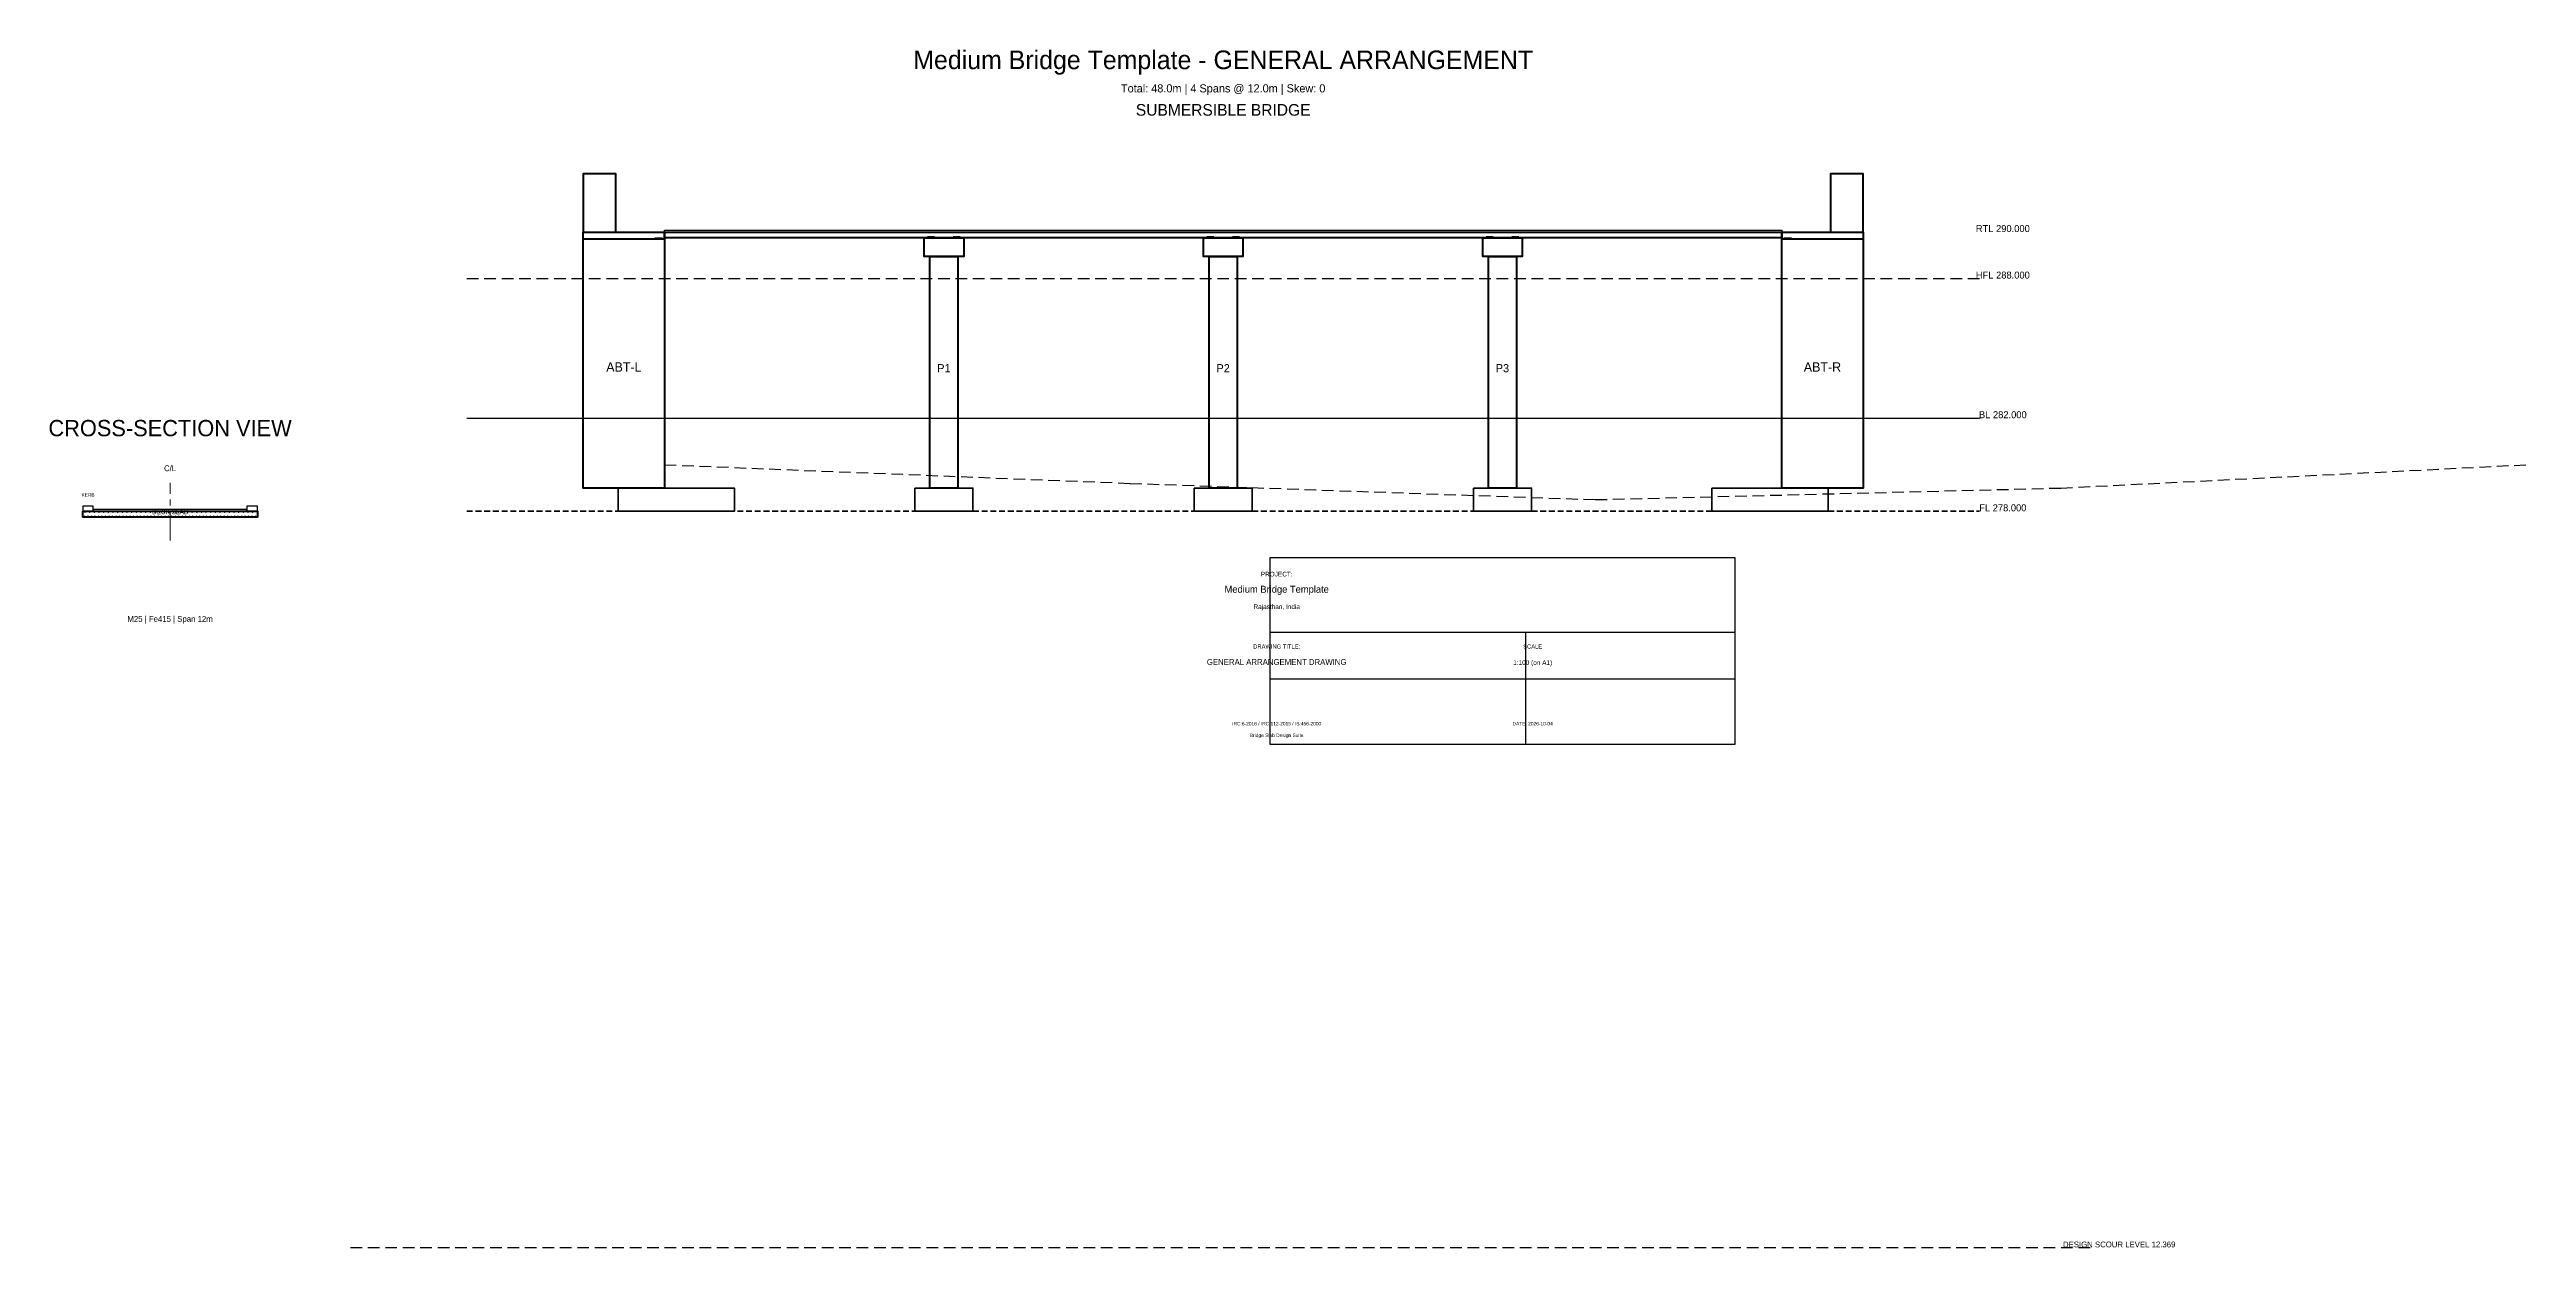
# Model space of a CAD drawing. Header units: metres. Extents: x -26 to 80, y -14 to 318.
# Drawn here: x -26.4 to 80, y 266.4 to 317.8 of the extents above.
import ezdxf
from ezdxf.enums import TextEntityAlignment as Align

# ---------------------------------------------------------------- set-up
doc = ezdxf.new("R2010")
doc.units = ezdxf.units.M
for name, pattern in [('CENTER', [2, 1.25, -0.25, 0.25, -0.25]), ('DASHED', [0.75, 0.5, -0.25]), ('HIDDEN', [0.375, 0.25, -0.125])]:
    doc.linetypes.add(name, pattern=pattern)
for name, color, linetype, lineweight in [('A-GRID', 8, 'CENTER', 15), ('A-TEXT', 7, 'CONTINUOUS', 18), ('A-TITLE', 7, 'CONTINUOUS', 25), ('G-BED', 32, 'CONTINUOUS', 25), ('G-HFL', 150, 'DASHED', 25), ('G-NGL', 30, 'DASHED', 25), ('H-CONC', 253, 'CONTINUOUS', 15), ('S-ABUT', 5, 'CONTINUOUS', 50), ('S-BEARING', 6, 'CONTINUOUS', 30), ('S-DECK', 4, 'CONTINUOUS', 50), ('S-FNDTN', 2, 'HIDDEN', 35), ('S-KERB', 8, 'CONTINUOUS', 25), ('S-PIER', 3, 'CONTINUOUS', 50), ('S-PIERCAP', 3, 'CONTINUOUS', 40), ('X-REBAR', 1, 'CONTINUOUS', 18)]:
    doc.layers.add(name, color=color, linetype=linetype, lineweight=lineweight)

msp = doc.modelspace()

# ---------------------------------------------------------------- hatches: boundary and pattern name
at = {"layer": 'H-CONC'}
h = msp.add_hatch(dxfattribs=at)
h.set_pattern_fill('ANSI31', color=256, scale=0.05, style=0)
h.set_pattern_definition([])
h.paths.add_polyline_path([(0, 310), (48, 310), (48, 309.75), (0, 309.75)])
h = msp.add_hatch(dxfattribs=at)
h.set_pattern_fill('ANSI31', color=256, scale=0.04, style=0)
h.set_pattern_definition([])
h.paths.add_polyline_path([(11.4, 308.95), (12.6, 308.95), (12.6, 299), (11.4, 299)])
h = msp.add_hatch(dxfattribs=at)
h.set_pattern_fill('ANSI31', color=256, scale=0.04, style=0)
h.set_pattern_definition([])
h.paths.add_polyline_path([(23.4, 308.95), (24.6, 308.95), (24.6, 299), (23.4, 299)])
h = msp.add_hatch(dxfattribs=at)
h.set_pattern_fill('ANSI31', color=256, scale=0.04, style=0)
h.set_pattern_definition([])
h.paths.add_polyline_path([(35.4, 308.95), (36.6, 308.95), (36.6, 299), (35.4, 299)])
h = msp.add_hatch(dxfattribs=at)
h.set_pattern_fill('ANSI32', color=256, scale=0.08, style=0)
h.set_pattern_definition([])
h.paths.add_polyline_path([(-2, 299), (3, 299), (3, 298), (-2, 298)])
h = msp.add_hatch(dxfattribs=at)
h.set_pattern_fill('ANSI32', color=256, scale=0.08, style=0)
h.set_pattern_definition([])
h.paths.add_polyline_path([(45, 299), (50, 299), (50, 298), (45, 298)])
h = msp.add_hatch(dxfattribs=at)
h.set_pattern_fill('ANSI31', color=256, scale=0.03, style=0)
h.set_pattern_definition([])
h.paths.add_polyline_path([(-25, 298), (-17.5, 298), (-17.5, 297.75), (-25, 297.75)])

# ---------------------------------------------------------------- linework, layer by layer
at = {"layer": 'A-GRID', "linetype": 'CENTER'}
msp.add_line((-21.25, 296.75), (-21.25, 299.225), dxfattribs=at)
at = {"layer": 'A-TITLE', "linetype": 'CONTINUOUS'}
for p, q in [((26, 292.8), (46, 292.8)), ((37, 288), (37, 292.8)), ((26, 290.8), (46, 290.8))]:
    msp.add_line(p, q, dxfattribs=at)
msp.add_lwpolyline([(26, 288), (46, 288), (46, 296), (26, 296)], close=True, dxfattribs=at)
at = {"layer": 'G-BED', "linetype": 'CONTINUOUS'}
msp.add_line((-8.5, 302), (56.5, 302), dxfattribs=at)
at = {"layer": 'G-BED', "linetype": 'DASHED'}
msp.add_line((-13.5, 266.369), (61.5, 266.369), dxfattribs=at)
at = {"layer": 'G-HFL', "linetype": 'DASHED'}
msp.add_line((-8.5, 308), (56.5, 308), dxfattribs=at)
at = {"layer": 'G-NGL', "linetype": 'DASHED'}
msp.add_lwpolyline([(0, 300), (20, 299.2), (40, 298.5), (60, 299), (80, 300)], dxfattribs=at)
at = {"layer": 'S-ABUT', "linetype": 'CONTINUOUS'}
for points in [[(-3.5, 310), (-2.1, 310), (-2.1, 312.5), (-3.5, 312.5)], [(50.1, 310), (51.5, 310), (51.5, 312.5), (50.1, 312.5)], [(-3.5, 310), (0, 310), (0, 299), (-3.5, 299)], [(48, 310), (51.5, 310), (51.5, 299), (48, 299)]]:
    msp.add_lwpolyline(points, close=True, dxfattribs=at)
at = {"layer": 'S-BEARING', "linetype": 'CONTINUOUS'}
for points in [[(-0.4, 309.75), (-0.1, 309.75), (-0.1, 309.7), (-0.4, 309.7)], [(11.3, 309.75), (11.6, 309.75), (11.6, 309.8), (11.3, 309.8)], [(12.4, 309.75), (12.7, 309.75), (12.7, 309.8), (12.4, 309.8)], [(23.3, 309.75), (23.6, 309.75), (23.6, 309.8), (23.3, 309.8)], [(24.4, 309.75), (24.7, 309.75), (24.7, 309.8), (24.4, 309.8)], [(35.3, 309.75), (35.6, 309.75), (35.6, 309.8), (35.3, 309.8)], [(36.4, 309.75), (36.7, 309.75), (36.7, 309.8), (36.4, 309.8)], [(48.1, 309.75), (48.4, 309.75), (48.4, 309.7), (48.1, 309.7)]]:
    msp.add_lwpolyline(points, close=True, dxfattribs=at)
at = {"layer": 'S-DECK', "linetype": 'CONTINUOUS'}
msp.add_line((0, 310), (48, 310), dxfattribs=at)
for points in [[(-3.5, 310), (0, 310), (0, 309.7), (-3.5, 309.7)], [(0, 310), (48, 310), (48, 309.75), (0, 309.75)], [(48, 310), (51.5, 310), (51.5, 309.7), (48, 309.7)], [(-25, 298), (-17.5, 298), (-17.5, 297.75), (-25, 297.75)]]:
    msp.add_lwpolyline(points, close=True, dxfattribs=at)
at = {"layer": 'S-FNDTN', "linetype": 'HIDDEN'}
msp.add_line((-8.5, 298), (56.5, 298), dxfattribs=at)
at = {"layer": 'S-FNDTN', "linetype": 'CONTINUOUS'}
for points in [[(-2, 299), (3, 299), (3, 298), (-2, 298)], [(10.75, 299), (13.25, 299), (13.25, 298), (10.75, 298)], [(22.75, 299), (25.25, 299), (25.25, 298), (22.75, 298)], [(34.75, 299), (37.25, 299), (37.25, 298), (34.75, 298)], [(45, 299), (50, 299), (50, 298), (45, 298)]]:
    msp.add_lwpolyline(points, close=True, dxfattribs=at)
at = {"layer": 'S-KERB', "linetype": 'CONTINUOUS'}
for points in [[(0, 310.075), (48, 310.075), (48, 310), (0, 310)], [(-25, 298), (-24.55, 298), (-24.55, 298.225), (-25, 298.225)], [(-24.55, 298), (-17.95, 298), (-17.95, 298.075), (-24.55, 298.075)], [(-17.95, 298), (-17.5, 298), (-17.5, 298.225), (-17.95, 298.225)]]:
    msp.add_lwpolyline(points, close=True, dxfattribs=at)
at = {"layer": 'S-PIER', "linetype": 'CONTINUOUS'}
for points in [[(11.4, 308.95), (12.6, 308.95), (12.6, 299), (11.4, 299)], [(23.4, 308.95), (24.6, 308.95), (24.6, 299), (23.4, 299)], [(35.4, 308.95), (36.6, 308.95), (36.6, 299), (35.4, 299)]]:
    msp.add_lwpolyline(points, close=True, dxfattribs=at)
at = {"layer": 'S-PIERCAP', "linetype": 'CONTINUOUS'}
for points in [[(11.15, 309.75), (12.85, 309.75), (12.85, 308.95), (11.15, 308.95)], [(23.15, 309.75), (24.85, 309.75), (24.85, 308.95), (23.15, 308.95)], [(35.15, 309.75), (36.85, 309.75), (36.85, 308.95), (35.15, 308.95)]]:
    msp.add_lwpolyline(points, close=True, dxfattribs=at)
at = {"layer": 'X-REBAR'}
for centre, radius in [((-24.925, 297.79), 0.01), ((-24.9, 297.96), 0.008), ((-24.775, 297.79), 0.01), ((-24.7, 297.96), 0.008), ((-24.625, 297.79), 0.01), ((-24.5, 297.96), 0.008), ((-24.475, 297.79), 0.01), ((-24.325, 297.79), 0.01), ((-24.3, 297.96), 0.008), ((-24.175, 297.79), 0.01), ((-24.1, 297.96), 0.008), ((-24.025, 297.79), 0.01), ((-23.9, 297.96), 0.008), ((-23.875, 297.79), 0.01), ((-23.725, 297.79), 0.01), ((-23.7, 297.96), 0.008), ((-23.575, 297.79), 0.01), ((-23.5, 297.96), 0.008), ((-23.425, 297.79), 0.01), ((-23.3, 297.96), 0.008), ((-23.275, 297.79), 0.01), ((-23.125, 297.79), 0.01), ((-23.1, 297.96), 0.008), ((-22.975, 297.79), 0.01), ((-22.9, 297.96), 0.008), ((-22.825, 297.79), 0.01), ((-22.7, 297.96), 0.008), ((-22.675, 297.79), 0.01), ((-22.525, 297.79), 0.01), ((-22.5, 297.96), 0.008), ((-22.375, 297.79), 0.01), ((-22.3, 297.96), 0.008), ((-22.225, 297.79), 0.01), ((-22.1, 297.96), 0.008), ((-22.075, 297.79), 0.01), ((-21.925, 297.79), 0.01), ((-21.9, 297.96), 0.008), ((-21.775, 297.79), 0.01), ((-21.7, 297.96), 0.008), ((-21.625, 297.79), 0.01), ((-21.5, 297.96), 0.008), ((-21.475, 297.79), 0.01), ((-21.325, 297.79), 0.01), ((-21.3, 297.96), 0.008), ((-21.175, 297.79), 0.01), ((-21.1, 297.96), 0.008), ((-21.025, 297.79), 0.01), ((-20.9, 297.96), 0.008), ((-20.875, 297.79), 0.01), ((-20.725, 297.79), 0.01), ((-20.7, 297.96), 0.008), ((-20.575, 297.79), 0.01), ((-20.5, 297.96), 0.008), ((-20.425, 297.79), 0.01), ((-20.3, 297.96), 0.008), ((-20.275, 297.79), 0.01), ((-20.125, 297.79), 0.01), ((-20.1, 297.96), 0.008), ((-19.975, 297.79), 0.01), ((-19.9, 297.96), 0.008), ((-19.825, 297.79), 0.01), ((-19.7, 297.96), 0.008), ((-19.675, 297.79), 0.01), ((-19.525, 297.79), 0.01), ((-19.5, 297.96), 0.008), ((-19.375, 297.79), 0.01), ((-19.3, 297.96), 0.008), ((-19.225, 297.79), 0.01), ((-19.1, 297.96), 0.008), ((-19.075, 297.79), 0.01), ((-18.925, 297.79), 0.01), ((-18.9, 297.96), 0.008), ((-18.775, 297.79), 0.01), ((-18.7, 297.96), 0.008), ((-18.625, 297.79), 0.01), ((-18.5, 297.96), 0.008), ((-18.475, 297.79), 0.01), ((-18.325, 297.79), 0.01), ((-18.3, 297.96), 0.008), ((-18.175, 297.79), 0.01), ((-18.1, 297.96), 0.008), ((-18.025, 297.79), 0.01), ((-17.9, 297.96), 0.008), ((-17.875, 297.79), 0.01), ((-17.725, 297.79), 0.01), ((-17.7, 297.96), 0.008), ((-17.575, 297.79), 0.01)]:
    msp.add_circle(centre, radius, dxfattribs=at)

# ---------------------------------------------------------------- texts
at = {"layer": 'A-GRID'}
msp.add_text('C/L', height=0.25, dxfattribs=at).set_placement((-21.25, 299.725), align=Align.CENTER)
at = {"layer": 'A-TEXT'}
for s, height, p in [('Medium Bridge Template - GENERAL ARRANGEMENT', 0.8, (24, 317)), ('Total: 48.0m | 4 Spans @ 12.0m | Skew: 0', 0.35, (24, 316)), ('SUBMERSIBLE BRIDGE', 0.5, (24, 315)), ('RTL 290.000', 0.3, (57.5, 310)), ('ABT-L', 0.4, (-1.75, 304)), ('ABT-R', 0.4, (49.75, 304)), ('P1', 0.35, (12, 303.975)), ('P2', 0.35, (24, 303.975)), ('P3', 0.35, (36, 303.975)), ('CROSS-SECTION VIEW', 0.7, (-21.25, 301.225)), ('KERB', 0.15, (-24.775, 298.625)), ('DECK SLAB', 0.2, (-21.25, 297.875)), ('FL 278.000', 0.3, (57.5, 298)), ('M25 | Fe415 | Span 12m', 0.25, (-21.25, 293.25))]:
    msp.add_text(s, height=height, dxfattribs=at).set_placement(p, align=Align.CENTER)
at = {"layer": 'A-TITLE'}
for s, height, p in [('Medium Bridge Template', 0.3, (26.3, 294.5)), ('PROJECT:', 0.2, (26.3, 295.2)), ('Rajasthan, India', 0.2, (26.3, 293.8)), ('GENERAL ARRANGEMENT DRAWING', 0.25, (26.3, 291.4)), ('DRAWING TITLE:', 0.18, (26.3, 292.1)), ('SCALE', 0.18, (37.3, 292.1)), ('1:100 (on A1)', 0.2, (37.3, 291.4)), ('IRC:6-2016 / IRC:112-2015 / IS:456-2000', 0.15, (26.3, 288.8)), ('Bridge Slab Design Suite', 0.15, (26.3, 288.3)), ('DATE: 2026-10-04', 0.15, (37.3, 288.8))]:
    msp.add_text(s, height=height, dxfattribs=at).set_placement(p, align=Align.CENTER)
at = {"layer": 'G-BED'}
for s, height, p in [('BL 282.000', 0.3, (57.5, 302)), ('DESIGN SCOUR LEVEL 12.369', 0.25, (62.5, 266.369))]:
    msp.add_text(s, height=height, dxfattribs=at).set_placement(p, align=Align.CENTER)
at = {"layer": 'G-HFL'}
msp.add_text('HFL 288.000', height=0.3, dxfattribs=at).set_placement((57.5, 308), align=Align.CENTER)

doc.saveas('drawing.dxf')
